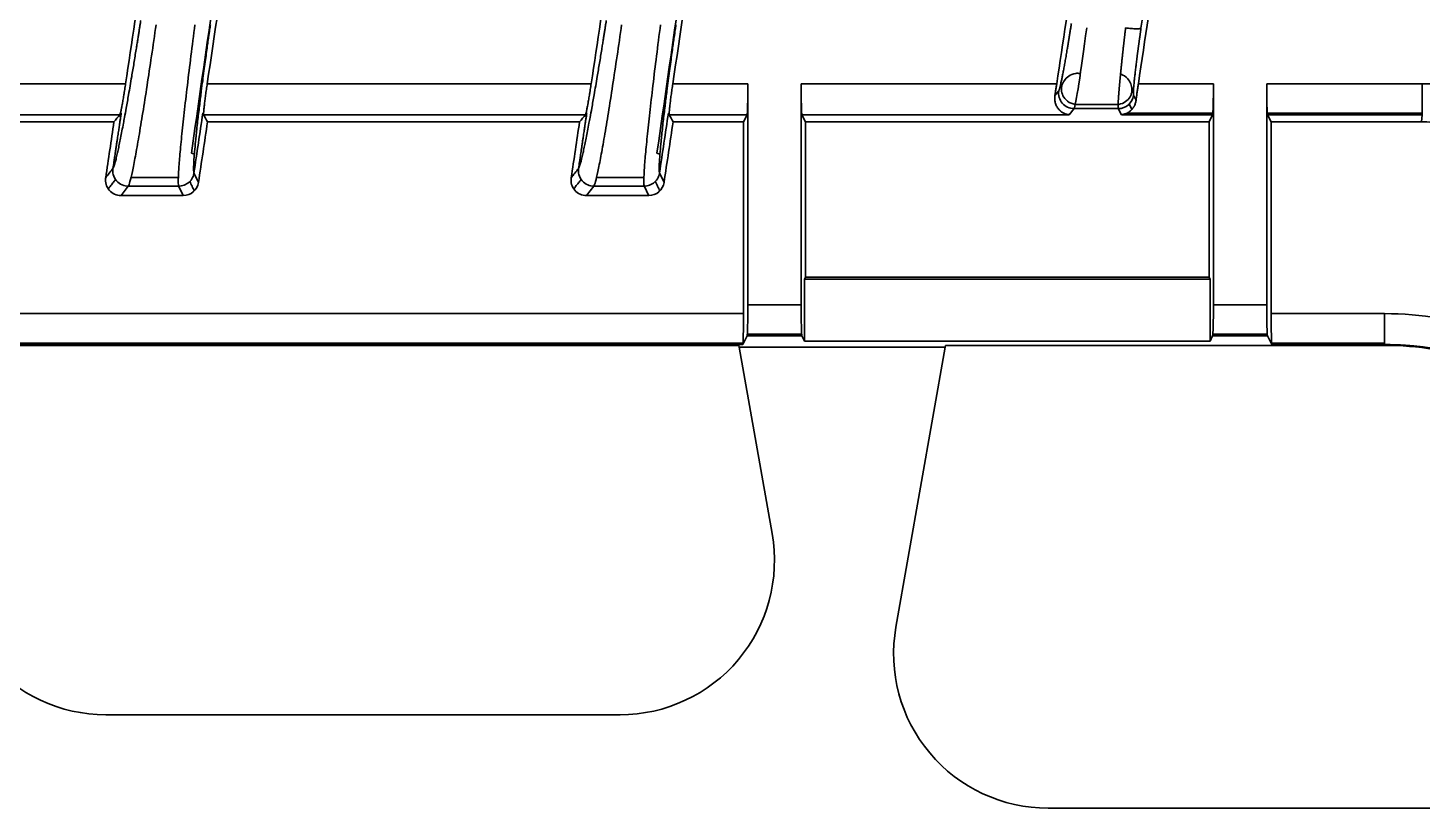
# Model space of a CAD drawing. Header units: millimetres. Extents: x 256 to 2096, y 1004 to 2403.
# Drawn here: x 795.82 to 840.97, y 1245.85 to 1271.13 of the extents above; entities that cross this region are included whole.
import ezdxf

# ---------------------------------------------------------------- set-up
doc = ezdxf.new("R2010")
doc.units = ezdxf.units.MM
doc.layers.add('1', color=7, linetype='Continuous', true_color=0xffffff)

msp = doc.modelspace()

# ---------------------------------------------------------------- linework, layer by layer
at = {"layer": '1', "color": 7, "linetype": 'Continuous', "lineweight": 35}
for p, q in [((786.556, 1269.319), (798.988, 1269.319)), ((801.631, 1269.319), (814.063, 1269.319)), ((816.706, 1269.319), (819.136, 1269.319)), ((819.136, 1262.155), (819.136, 1269.319)), ((820.862, 1269.319), (820.862, 1262.155)), ((820.862, 1269.319), (829.138, 1269.319)), ((829.202, 1269.088), (829.078, 1268.938)), ((831.781, 1269.319), (834.211, 1269.319)), ((834.211, 1262.155), (834.211, 1269.319)), ((835.937, 1269.319), (840.969, 1269.319)), ((835.937, 1269.319), (835.937, 1262.155)), ((840.969, 1268.316), (840.969, 1269.319)), ((829.736, 1268.643), (831.125, 1268.643)), ((831.485, 1268.66), (831.574, 1268.49)), ((798.804, 1268.316), (786.44, 1268.316)), ((813.879, 1268.316), (801.515, 1268.316)), ((819.111, 1268.316), (816.59, 1268.316)), ((819.111, 1268.316), (818.994, 1268.081)), ((821.004, 1268.081), (820.887, 1268.316)), ((829.537, 1268.316), (820.887, 1268.316)), ((829.537, 1268.316), (829.698, 1268.512)), ((831.129, 1268.512), (829.698, 1268.512)), ((831.232, 1268.316), (831.129, 1268.512)), ((834.186, 1268.316), (831.232, 1268.316)), ((831.412, 1268.366), (834.193, 1268.366)), ((834.186, 1268.316), (834.069, 1268.081)), ((835.955, 1268.366), (840.969, 1268.366)), ((836.079, 1268.081), (835.962, 1268.316)), ((840.969, 1268.316), (835.962, 1268.316)), ((840.946, 1268.081), (840.969, 1268.316)), ((798.611, 1268.081), (786.563, 1268.081)), ((813.686, 1268.081), (801.638, 1268.081)), ((818.994, 1268.081), (816.713, 1268.081)), ((818.994, 1268.081), (818.994, 1261.87)), ((821.004, 1268.081), (834.069, 1268.081)), ((821.004, 1263.053), (821.004, 1268.081)), ((834.069, 1268.081), (834.069, 1263.053)), ((840.946, 1268.081), (836.079, 1268.081)), ((836.079, 1268.081), (836.079, 1261.87)), ((801.117, 1267.073), (801.214, 1267.035)), ((816.192, 1267.073), (816.289, 1267.035)), ((801.348, 1266.123), (801.201, 1266.428)), ((816.423, 1266.123), (816.276, 1266.428)), ((798.838, 1265.695), (799.075, 1266)), ((799.161, 1266.279), (800.694, 1266.279)), ((813.913, 1265.695), (814.15, 1266)), ((814.236, 1266.279), (815.769, 1266.279)), ((800.851, 1265.695), (798.838, 1265.695)), ((815.926, 1265.695), (813.913, 1265.695)), ((820.973, 1262.99), (821.004, 1263.053)), ((834.101, 1262.99), (820.973, 1262.99)), ((820.973, 1262.99), (820.973, 1260.98)), ((821.004, 1263.053), (834.069, 1263.053)), ((834.069, 1263.053), (834.101, 1262.99)), ((834.101, 1262.99), (834.101, 1260.98)), ((642.114, 1261.87), (818.994, 1261.87)), ((819.136, 1262.155), (820.862, 1262.155)), ((834.211, 1262.155), (835.937, 1262.155)), ((836.079, 1261.87), (839.754, 1261.87)), ((839.754, 1260.866), (839.754, 1261.87)), ((819.111, 1261.151), (818.969, 1260.866)), ((820.887, 1261.151), (819.111, 1261.151)), ((819.118, 1261.201), (820.88, 1261.201)), ((820.973, 1260.98), (820.887, 1261.151)), ((834.101, 1260.98), (820.973, 1260.98)), ((834.186, 1261.151), (834.101, 1260.98)), ((835.962, 1261.151), (834.186, 1261.151)), ((834.193, 1261.201), (835.955, 1261.201)), ((836.104, 1260.866), (835.962, 1261.151)), ((818.976, 1260.916), (642.132, 1260.916)), ((818.969, 1260.866), (642.139, 1260.866)), ((818.846, 1260.842), (794.497, 1260.842)), ((818.857, 1260.779), (818.846, 1260.842)), ((825.529, 1260.779), (818.857, 1260.779)), ((818.857, 1260.779), (819.922, 1254.742)), ((825.529, 1260.779), (823.932, 1251.717)), ((825.529, 1260.779), (825.541, 1260.842)), ((839.751, 1260.842), (825.541, 1260.842)), ((839.754, 1260.916), (836.097, 1260.916)), ((839.754, 1260.866), (836.104, 1260.866)), ((839.751, 1260.842), (839.754, 1260.866)), ((798.345, 1248.874), (814.998, 1248.874)), ((828.856, 1245.849), (869.484, 1245.849))]:
    msp.add_line(p, q, dxfattribs=at)
for centre, start, end in [((798.345, 1253.874), 170, 270), ((814.998, 1253.874), 270, 10), ((828.856, 1250.849), 170, 270)]:
    msp.add_arc(centre, 5, start, end, dxfattribs=at)
for centre, major_axis, ratio, start_param, end_param in [((819.11, 1269.319), (0, 1.005), 0.026186, 3.193953, 4.712389), ((820.888, 1269.319), (0, 1.005), 0.026186, 1.570796, 3.089233), ((829.698, 1269.014), (-0.388, 0.319), 0.997704, 0.542506, 2.2585), ((834.185, 1269.319), (0, 1.005), 0.026186, 3.193953, 4.712389), ((835.963, 1269.319), (0, 1.005), 0.026186, 1.570796, 3.089233), ((831.129, 1269.014), (-0.445, -0.234), 0.998252, 1.087832, 2.509832), ((798.839, 1266.198), (0.309, 0.398), 0.997479, 2.084929, 3.800852), ((800.851, 1266.198), (0.218, -0.454), 0.998064, 5.836601, 7.258433), ((813.914, 1266.198), (0.309, 0.398), 0.997479, 2.085018, 3.800887), ((815.926, 1266.198), (0.218, -0.454), 0.998064, 5.836599, 7.258427), ((818.968, 1261.87), (0, 1.005), 0.026186, 3.193953, 4.712389), ((819.11, 1262.155), (0, 1.005), 0.026186, 3.193953, 4.712389), ((820.888, 1262.155), (0, 1.005), 0.026186, 1.570796, 3.089233), ((834.185, 1262.155), (0, 1.005), 0.026186, 3.193953, 4.712389), ((835.963, 1262.155), (0, 1.005), 0.026186, 1.570796, 3.089233), ((836.106, 1261.87), (0, 1.005), 0.026186, 1.570796, 3.089233), ((839.746, 1250.779), (1.612, 9.934), 0.998594, 6.122532, 6.443838)]:
    msp.add_ellipse(centre, major_axis=major_axis, ratio=ratio, start_param=start_param, end_param=end_param, dxfattribs=at)
for points, knots in [([(819.795, 1361.376), (819.795, 1358.184), (819.601, 1352.105), (818.803, 1343.445), (817.642, 1335.646), (816.267, 1328.624), (814.637, 1322.313), (813.162, 1316.366), (810.022, 1310.846), (806.174, 1304.627), (803.274, 1296.568), (801.576, 1287.277), (800.301, 1278.067), (799.39, 1272.007), (798.988, 1269.319)], [0, 0, 0, 0, 0.10069, 0.191705, 0.274223, 0.349217, 0.417563, 0.479284, 0.542698, 0.618977, 0.707452, 0.807129, 0.914514, 1, 1, 1, 1]), ([(834.87, 1361.376), (834.87, 1358.184), (834.676, 1352.105), (833.878, 1343.445), (832.717, 1335.646), (831.342, 1328.624), (829.712, 1322.313), (828.237, 1316.366), (825.097, 1310.846), (821.249, 1304.627), (818.349, 1296.568), (816.651, 1287.277), (815.376, 1278.067), (814.465, 1272.007), (814.063, 1269.319)], [0, 0, 0, 0, 0.10069, 0.191705, 0.274223, 0.349217, 0.417563, 0.479284, 0.542698, 0.618977, 0.707452, 0.807129, 0.914514, 1, 1, 1, 1]), ([(849.945, 1361.376), (849.945, 1358.184), (849.751, 1352.105), (848.953, 1343.445), (847.792, 1335.646), (846.417, 1328.624), (844.787, 1322.313), (843.312, 1316.366), (840.172, 1310.846), (836.324, 1304.627), (833.424, 1296.568), (831.726, 1287.277), (830.451, 1278.067), (829.54, 1272.007), (829.138, 1269.319)], [0, 0, 0, 0, 0.10069, 0.191705, 0.274223, 0.349217, 0.417563, 0.479284, 0.542698, 0.618977, 0.707452, 0.807129, 0.914514, 1, 1, 1, 1]), ([(800.999, 1328.084), (800.537, 1326.086), (799.534, 1322.198), (798.087, 1316.366), (794.947, 1310.846), (791.099, 1304.627), (788.199, 1296.568), (786.501, 1287.277), (785.225, 1278.064), (784.314, 1272), (783.912, 1269.31)], [0, 0, 0, 0, 0.09985, 0.195223, 0.293212, 0.41108, 0.547793, 0.701815, 0.867749, 1, 1, 1, 1]), ([(801.631, 1269.319), (801.872, 1270.947), (802.235, 1273.389), (802.66, 1276.238), (802.842, 1277.459), (802.964, 1278.273), (803.025, 1278.68), (803.33, 1280.714), (803.573, 1282.342), (803.928, 1284.786), (804.044, 1285.6), (804.284, 1287.229), (804.407, 1288.042), (804.608, 1289.26), (804.677, 1289.666), (804.821, 1290.476), (804.897, 1290.881), (805.055, 1291.688), (805.138, 1292.092), (805.268, 1292.696), (805.312, 1292.897), (805.402, 1293.299), (805.633, 1294.301), (805.887, 1295.294), (806.328, 1296.87), (806.566, 1297.651), (807.079, 1299.199), (807.355, 1299.966), (807.8, 1301.104), (807.954, 1301.481), (808.272, 1302.231), (808.766, 1303.35), (809.67, 1305.184), (810.476, 1306.619), (810.898, 1307.33)], [0, 0, 0, 0, 0.125, 0.1875, 0.21875, 0.21875, 0.25, 0.25, 0.375, 0.375, 0.4375, 0.4375, 0.5, 0.5, 0.53125, 0.53125, 0.5625, 0.5625, 0.59375, 0.59375, 0.609375, 0.609375, 0.625, 0.6875, 0.6875, 0.75, 0.75, 0.8125, 0.8125, 0.84375, 0.84375, 0.875, 0.9375, 1, 1, 1, 1]), ([(816.706, 1269.319), (816.947, 1270.947), (817.31, 1273.389), (817.735, 1276.238), (817.917, 1277.459), (818.039, 1278.273), (818.1, 1278.68), (818.405, 1280.714), (818.648, 1282.342), (819.003, 1284.786), (819.119, 1285.6), (819.359, 1287.229), (819.482, 1288.042), (819.683, 1289.26), (819.752, 1289.666), (819.896, 1290.476), (819.972, 1290.881), (820.13, 1291.688), (820.213, 1292.092), (820.343, 1292.696), (820.387, 1292.897), (820.477, 1293.299), (820.708, 1294.301), (820.962, 1295.294), (821.403, 1296.87), (821.641, 1297.651), (822.154, 1299.199), (822.43, 1299.966), (822.875, 1301.104), (823.029, 1301.481), (823.347, 1302.231), (823.841, 1303.35), (824.745, 1305.184), (825.551, 1306.619), (825.973, 1307.33)], [0, 0, 0, 0, 0.125, 0.1875, 0.21875, 0.21875, 0.25, 0.25, 0.375, 0.375, 0.4375, 0.4375, 0.5, 0.5, 0.53125, 0.53125, 0.5625, 0.5625, 0.59375, 0.59375, 0.609375, 0.609375, 0.625, 0.6875, 0.6875, 0.75, 0.75, 0.8125, 0.8125, 0.84375, 0.84375, 0.875, 0.9375, 1, 1, 1, 1]), ([(831.781, 1269.319), (832.211, 1272.211), (832.647, 1275.102), (833.183, 1278.717), (833.29, 1279.44), (833.503, 1280.886), (833.714, 1282.333), (833.979, 1284.141), (834.14, 1285.225), (834.247, 1285.948), (834.301, 1286.309), (834.464, 1287.394), (834.576, 1288.116), (834.752, 1289.198), (834.812, 1289.559), (834.937, 1290.279), (835.002, 1290.639), (835.137, 1291.357), (835.207, 1291.715), (835.353, 1292.429), (835.43, 1292.786), (835.669, 1293.851), (835.841, 1294.558), (836.213, 1295.962), (836.413, 1296.66), (836.841, 1298.047), (837.07, 1298.736), (837.559, 1300.105), (837.819, 1300.784), (838.372, 1302.133), (838.665, 1302.802), (838.976, 1303.466)], [0, 0, 0, 0, 0.25, 0.25, 0.3125, 0.3125, 0.375, 0.4375, 0.46875, 0.46875, 0.5, 0.5, 0.5625, 0.5625, 0.59375, 0.59375, 0.625, 0.625, 0.65625, 0.65625, 0.6875, 0.6875, 0.75, 0.75, 0.8125, 0.8125, 0.875, 0.875, 0.9375, 0.9375, 1, 1, 1, 1]), ([(831.866, 1271.12), (832.065, 1272.502), (832.264, 1273.883), (832.565, 1275.956), (832.665, 1276.647), (832.867, 1278.03), (833.069, 1279.413), (833.32, 1281.142), (833.467, 1282.181), (833.565, 1282.873), (833.613, 1283.22), (833.855, 1284.951), (834.047, 1286.336), (834.468, 1289.091), (834.696, 1290.46), (835.096, 1292.494), (835.239, 1293.168), (835.549, 1294.51), (835.716, 1295.177), (836.255, 1297.167), (836.665, 1298.477), (837.596, 1301.064), (838.116, 1302.341), (838.702, 1303.596)], [0, 0, 0, 0, 0.125, 0.125, 0.1875, 0.1875, 0.25, 0.3125, 0.34375, 0.34375, 0.375, 0.375, 0.5, 0.5, 0.625, 0.625, 0.6875, 0.6875, 0.75, 0.75, 0.875, 0.875, 1, 1, 1, 1]), ([(801.117, 1267.073), (801.422, 1269.196), (801.728, 1271.32), (802.37, 1275.77), (802.708, 1278.096), (803.215, 1281.586), (803.383, 1282.75), (803.712, 1285.079), (803.872, 1286.245), (804.218, 1288.573), (804.403, 1289.738), (804.816, 1291.955), (805.036, 1293.01), (805.284, 1294.057)], [0, 0, 0, 0, 0.236073, 0.236073, 0.49422, 0.49422, 0.623294, 0.623294, 0.752367, 0.752367, 0.881441, 0.881441, 1, 1, 1, 1]), ([(816.192, 1267.073), (816.497, 1269.196), (816.803, 1271.32), (817.445, 1275.77), (817.783, 1278.096), (818.29, 1281.586), (818.458, 1282.75), (818.787, 1285.079), (818.947, 1286.245), (819.293, 1288.573), (819.478, 1289.738), (819.891, 1291.955), (820.111, 1293.01), (820.359, 1294.057)], [0, 0, 0, 0, 0.236073, 0.236073, 0.49422, 0.49422, 0.623294, 0.623294, 0.752367, 0.752367, 0.881441, 0.881441, 1, 1, 1, 1]), ([(799.477, 1271.372), (799.475, 1271.358), (799.471, 1271.328), (799.464, 1271.283), (799.456, 1271.234), (799.448, 1271.183), (799.44, 1271.129), (799.431, 1271.071), (799.421, 1271.011), (799.411, 1270.948), (799.401, 1270.882), (799.39, 1270.813), (799.379, 1270.741), (799.367, 1270.667), (799.355, 1270.59), (799.342, 1270.51), (799.321, 1270.382), (799.293, 1270.206), (799.257, 1269.986), (799.221, 1269.766), (799.162, 1269.417), (799.09, 1268.995), (799.013, 1268.56), (798.958, 1268.257), (798.912, 1268.009), (798.869, 1267.784), (798.825, 1267.556), (798.782, 1267.349), (798.743, 1267.165), (798.711, 1267.023), (798.686, 1266.917), (798.667, 1266.841), (798.65, 1266.778), (798.636, 1266.727), (798.624, 1266.686), (798.613, 1266.654), (798.604, 1266.629), (798.597, 1266.611), (798.591, 1266.597), (798.586, 1266.587), (798.582, 1266.58), (798.579, 1266.577), (798.578, 1266.575)], [0, 0, 0, 0, 0.005631, 0.011672, 0.018122, 0.024981, 0.032247, 0.039921, 0.048003, 0.056491, 0.065386, 0.074687, 0.084394, 0.094506, 0.105025, 0.115948, 0.127278, 0.15795, 0.189027, 0.220517, 0.252428, 0.342156, 0.413891, 0.467636, 0.503191, 0.553269, 0.603175, 0.65292, 0.702579, 0.752191, 0.784615, 0.814893, 0.843033, 0.869039, 0.892912, 0.914652, 0.934254, 0.951714, 0.967026, 0.980182, 0.991176, 1, 1, 1, 1]), ([(814.552, 1271.372), (814.55, 1271.358), (814.546, 1271.328), (814.539, 1271.283), (814.531, 1271.234), (814.523, 1271.183), (814.515, 1271.129), (814.506, 1271.071), (814.496, 1271.011), (814.486, 1270.948), (814.476, 1270.882), (814.465, 1270.813), (814.454, 1270.741), (814.442, 1270.667), (814.43, 1270.59), (814.417, 1270.51), (814.396, 1270.382), (814.368, 1270.206), (814.332, 1269.986), (814.296, 1269.766), (814.237, 1269.417), (814.165, 1268.995), (814.088, 1268.559), (814.033, 1268.256), (813.987, 1268.009), (813.944, 1267.784), (813.9, 1267.556), (813.857, 1267.349), (813.818, 1267.165), (813.786, 1267.023), (813.761, 1266.917), (813.742, 1266.841), (813.725, 1266.778), (813.711, 1266.727), (813.699, 1266.686), (813.688, 1266.654), (813.679, 1266.629), (813.672, 1266.611), (813.666, 1266.597), (813.661, 1266.587), (813.657, 1266.58), (813.654, 1266.577), (813.653, 1266.575)], [0, 0, 0, 0, 0.005631, 0.011672, 0.018122, 0.024981, 0.032247, 0.039921, 0.048003, 0.056491, 0.065386, 0.074687, 0.084394, 0.094506, 0.105025, 0.115948, 0.127278, 0.157934, 0.189005, 0.2205, 0.252428, 0.342291, 0.414072, 0.467772, 0.503191, 0.553269, 0.603175, 0.65292, 0.702579, 0.752191, 0.784615, 0.814893, 0.843033, 0.869038, 0.892912, 0.914651, 0.934254, 0.951714, 0.967025, 0.980182, 0.991175, 1, 1, 1, 1]), ([(799.075, 1266), (799.103, 1266.04), (799.147, 1266.203), (799.234, 1266.613), (799.267, 1266.777), (799.32, 1267.061), (799.338, 1267.162), (799.376, 1267.377), (799.396, 1267.49), (799.437, 1267.729), (799.458, 1267.853), (799.501, 1268.112), (799.523, 1268.246), (799.59, 1268.66), (799.636, 1268.954), (799.778, 1269.875), (799.876, 1270.542), (799.974, 1271.232)], [0, 0, 0, 0, 0.25, 0.25, 0.375, 0.375, 0.4375, 0.4375, 0.5, 0.5, 0.5625, 0.5625, 0.625, 0.625, 0.75, 0.75, 1, 1, 1, 1]), ([(801.234, 1271.232), (801.143, 1270.543), (801.06, 1269.876), (800.95, 1268.955), (800.916, 1268.661), (800.869, 1268.245), (800.855, 1268.111), (800.827, 1267.852), (800.814, 1267.727), (800.79, 1267.489), (800.779, 1267.375), (800.758, 1267.16), (800.749, 1267.059), (800.725, 1266.775), (800.712, 1266.612), (800.688, 1266.203), (800.688, 1266.04), (800.705, 1266)], [0, 0, 0, 0, 0.25, 0.25, 0.375, 0.375, 0.4375, 0.4375, 0.5, 0.5, 0.5625, 0.5625, 0.625, 0.625, 0.75, 0.75, 1, 1, 1, 1]), ([(801.201, 1266.428), (801.201, 1266.43), (801.199, 1266.434), (801.196, 1266.445), (801.193, 1266.468), (801.189, 1266.51), (801.188, 1266.583), (801.191, 1266.699), (801.201, 1266.872), (801.22, 1267.119), (801.251, 1267.457), (801.289, 1267.817), (801.326, 1268.149), (801.356, 1268.4), (801.385, 1268.64), (801.412, 1268.864), (801.444, 1269.119), (801.481, 1269.405), (801.523, 1269.723), (801.563, 1270.017), (801.599, 1270.284), (801.632, 1270.521), (801.66, 1270.726), (801.685, 1270.899), (801.704, 1271.038), (801.719, 1271.142), (801.728, 1271.2), (801.731, 1271.224)], [0, 0, 0, 0, 0.007721, 0.024849, 0.051349, 0.087176, 0.132293, 0.186684, 0.250372, 0.323434, 0.406019, 0.498471, 0.546575, 0.590586, 0.630526, 0.666467, 0.698442, 0.749403, 0.79572, 0.837419, 0.874512, 0.906999, 0.934874, 0.958126, 0.97674, 0.990703, 1, 1, 1, 1]), ([(814.15, 1266), (814.178, 1266.04), (814.222, 1266.203), (814.309, 1266.613), (814.342, 1266.777), (814.395, 1267.061), (814.413, 1267.162), (814.451, 1267.377), (814.471, 1267.49), (814.512, 1267.729), (814.533, 1267.853), (814.576, 1268.112), (814.598, 1268.246), (814.665, 1268.66), (814.711, 1268.954), (814.853, 1269.875), (814.951, 1270.542), (815.049, 1271.232)], [0, 0, 0, 0, 0.25, 0.25, 0.375, 0.375, 0.4375, 0.4375, 0.5, 0.5, 0.5625, 0.5625, 0.625, 0.625, 0.75, 0.75, 1, 1, 1, 1]), ([(816.309, 1271.232), (816.218, 1270.543), (816.135, 1269.876), (816.025, 1268.955), (815.991, 1268.661), (815.944, 1268.245), (815.93, 1268.111), (815.902, 1267.852), (815.889, 1267.727), (815.865, 1267.489), (815.854, 1267.375), (815.833, 1267.16), (815.824, 1267.059), (815.8, 1266.775), (815.787, 1266.612), (815.763, 1266.203), (815.763, 1266.04), (815.78, 1266)], [0, 0, 0, 0, 0.25, 0.25, 0.375, 0.375, 0.4375, 0.4375, 0.5, 0.5, 0.5625, 0.5625, 0.625, 0.625, 0.75, 0.75, 1, 1, 1, 1]), ([(816.276, 1266.428), (816.276, 1266.43), (816.274, 1266.434), (816.271, 1266.445), (816.268, 1266.468), (816.264, 1266.51), (816.263, 1266.583), (816.266, 1266.699), (816.276, 1266.872), (816.295, 1267.119), (816.326, 1267.457), (816.364, 1267.817), (816.401, 1268.149), (816.431, 1268.4), (816.46, 1268.64), (816.487, 1268.864), (816.519, 1269.119), (816.556, 1269.405), (816.598, 1269.723), (816.638, 1270.017), (816.674, 1270.284), (816.707, 1270.521), (816.735, 1270.726), (816.76, 1270.899), (816.779, 1271.038), (816.794, 1271.142), (816.803, 1271.2), (816.806, 1271.224)], [0, 0, 0, 0, 0.007721, 0.024849, 0.051349, 0.087176, 0.132293, 0.186684, 0.250372, 0.323434, 0.406019, 0.498471, 0.546575, 0.590586, 0.630526, 0.666467, 0.698442, 0.749403, 0.79572, 0.837419, 0.874512, 0.906999, 0.934874, 0.958126, 0.97674, 0.990703, 1, 1, 1, 1]), ([(829.202, 1269.088), (829.202, 1269.088), (829.203, 1269.089), (829.204, 1269.09), (829.205, 1269.092), (829.206, 1269.094), (829.207, 1269.097), (829.209, 1269.099), (829.21, 1269.102), (829.211, 1269.105), (829.213, 1269.109), (829.214, 1269.112), (829.215, 1269.116), (829.217, 1269.12), (829.218, 1269.124), (829.22, 1269.129), (829.222, 1269.134), (829.223, 1269.139), (829.225, 1269.144), (829.226, 1269.149), (829.228, 1269.155), (829.23, 1269.161), (829.232, 1269.168), (829.234, 1269.174), (829.235, 1269.181), (829.237, 1269.188), (829.239, 1269.195), (829.241, 1269.203), (829.243, 1269.21), (829.245, 1269.219), (829.247, 1269.227), (829.249, 1269.235), (829.251, 1269.244), (829.254, 1269.253), (829.256, 1269.262), (829.258, 1269.272), (829.263, 1269.292), (829.27, 1269.325), (829.281, 1269.374), (829.292, 1269.427), (829.308, 1269.503), (829.329, 1269.607), (829.356, 1269.748), (829.385, 1269.902), (829.41, 1270.042), (829.43, 1270.16), (829.446, 1270.25), (829.462, 1270.343), (829.475, 1270.421), (829.485, 1270.483), (829.493, 1270.527), (829.5, 1270.572), (829.508, 1270.616), (829.515, 1270.661), (829.522, 1270.706), (829.53, 1270.752), (829.537, 1270.798), (829.545, 1270.843), (829.552, 1270.89), (829.559, 1270.936), (829.567, 1270.983), (829.574, 1271.03), (829.582, 1271.077), (829.589, 1271.124), (829.596, 1271.172), (829.604, 1271.22), (829.609, 1271.252), (829.611, 1271.268)], [0, 0, 0, 0, 0.007104, 0.014198, 0.021286, 0.028365, 0.035439, 0.042507, 0.049569, 0.056628, 0.063683, 0.070736, 0.077786, 0.084835, 0.091884, 0.098933, 0.105982, 0.113034, 0.120088, 0.127145, 0.134206, 0.141272, 0.148343, 0.15542, 0.162504, 0.169595, 0.176695, 0.183804, 0.190923, 0.198052, 0.205193, 0.212345, 0.21951, 0.226688, 0.23388, 0.241087, 0.248309, 0.279407, 0.31047, 0.341555, 0.37272, 0.435323, 0.49761, 0.559999, 0.622825, 0.654185, 0.685497, 0.716816, 0.748198, 0.762396, 0.776541, 0.790639, 0.804695, 0.818713, 0.8327, 0.84666, 0.860599, 0.874522, 0.888434, 0.902342, 0.916249, 0.930163, 0.944087, 0.958027, 0.971989, 0.985979, 1, 1, 1, 1]), ([(831.129, 1268.512), (831.129, 1268.513), (831.129, 1268.514), (831.128, 1268.516), (831.127, 1268.518), (831.127, 1268.52), (831.126, 1268.523), (831.126, 1268.526), (831.125, 1268.529), (831.125, 1268.533), (831.125, 1268.537), (831.124, 1268.541), (831.124, 1268.545), (831.124, 1268.55), (831.124, 1268.555), (831.124, 1268.56), (831.123, 1268.565), (831.123, 1268.571), (831.123, 1268.577), (831.123, 1268.584), (831.123, 1268.591), (831.123, 1268.597), (831.124, 1268.605), (831.124, 1268.612), (831.124, 1268.62), (831.124, 1268.628), (831.124, 1268.637), (831.125, 1268.646), (831.125, 1268.655), (831.125, 1268.664), (831.126, 1268.673), (831.126, 1268.683), (831.127, 1268.694), (831.127, 1268.704), (831.128, 1268.715), (831.128, 1268.726), (831.129, 1268.737), (831.13, 1268.749), (831.13, 1268.761), (831.131, 1268.773), (831.132, 1268.786), (831.133, 1268.799), (831.134, 1268.812), (831.134, 1268.826), (831.135, 1268.839), (831.136, 1268.853), (831.137, 1268.868), (831.138, 1268.883), (831.139, 1268.898), (831.141, 1268.913), (831.142, 1268.928), (831.143, 1268.944), (831.144, 1268.96), (831.145, 1268.977), (831.147, 1268.994), (831.148, 1269.011), (831.149, 1269.028), (831.151, 1269.046), (831.152, 1269.064), (831.154, 1269.082), (831.155, 1269.1), (831.157, 1269.119), (831.159, 1269.138), (831.16, 1269.158), (831.162, 1269.177), (831.164, 1269.197), (831.165, 1269.217), (831.167, 1269.238), (831.169, 1269.259), (831.171, 1269.28), (831.173, 1269.301), (831.175, 1269.323), (831.177, 1269.345), (831.179, 1269.367), (831.181, 1269.39), (831.183, 1269.412), (831.185, 1269.435), (831.187, 1269.459), (831.19, 1269.482), (831.192, 1269.506), (831.194, 1269.53), (831.196, 1269.555), (831.199, 1269.579), (831.201, 1269.604), (831.204, 1269.629), (831.206, 1269.655), (831.209, 1269.68), (831.211, 1269.706), (831.214, 1269.733), (831.216, 1269.759), (831.219, 1269.786), (831.222, 1269.813), (831.224, 1269.84), (831.227, 1269.867), (831.23, 1269.895), (831.233, 1269.923), (831.236, 1269.951), (831.239, 1269.979), (831.242, 1270.008), (831.245, 1270.037), (831.248, 1270.066), (831.251, 1270.095), (831.254, 1270.124), (831.257, 1270.154), (831.26, 1270.184), (831.264, 1270.214), (831.267, 1270.244), (831.27, 1270.275), (831.273, 1270.306), (831.277, 1270.337), (831.28, 1270.368), (831.284, 1270.399), (831.287, 1270.431), (831.291, 1270.462), (831.294, 1270.494), (831.298, 1270.526), (831.302, 1270.558), (831.305, 1270.591), (831.309, 1270.623), (831.313, 1270.656), (831.317, 1270.689), (831.32, 1270.722), (831.324, 1270.755), (831.328, 1270.788), (831.332, 1270.822), (831.336, 1270.855), (831.34, 1270.889), (831.344, 1270.923), (831.348, 1270.957), (831.352, 1270.991), (831.357, 1271.025), (831.361, 1271.059), (831.365, 1271.094), (831.368, 1271.117), (831.369, 1271.128)], [0, 0, 0, 0, 0.006798, 0.013608, 0.020429, 0.027262, 0.034106, 0.040962, 0.047829, 0.054707, 0.061597, 0.068499, 0.075412, 0.082336, 0.089272, 0.09622, 0.103179, 0.11015, 0.117132, 0.124126, 0.131131, 0.138148, 0.145177, 0.152218, 0.15927, 0.166333, 0.173409, 0.180496, 0.187595, 0.194705, 0.201827, 0.208961, 0.216107, 0.223264, 0.230434, 0.237615, 0.244807, 0.252012, 0.259228, 0.266456, 0.273696, 0.280948, 0.288212, 0.295487, 0.302775, 0.310074, 0.317385, 0.324708, 0.332043, 0.33939, 0.346749, 0.35412, 0.361502, 0.368897, 0.376304, 0.383722, 0.391153, 0.398595, 0.40605, 0.413517, 0.420995, 0.428486, 0.435988, 0.443503, 0.45103, 0.458569, 0.46612, 0.473683, 0.481258, 0.488845, 0.496445, 0.504056, 0.51168, 0.519316, 0.526964, 0.534624, 0.542296, 0.549981, 0.557677, 0.565386, 0.573107, 0.58084, 0.588586, 0.596344, 0.604113, 0.611896, 0.61969, 0.627497, 0.635316, 0.643147, 0.650991, 0.658847, 0.666715, 0.674595, 0.682488, 0.690393, 0.698311, 0.70624, 0.714183, 0.722137, 0.730104, 0.738083, 0.746075, 0.754079, 0.762095, 0.770124, 0.778166, 0.786219, 0.794285, 0.802364, 0.810455, 0.818558, 0.826674, 0.834803, 0.842944, 0.851097, 0.859263, 0.867441, 0.875632, 0.883835, 0.892051, 0.90028, 0.908521, 0.916774, 0.92504, 0.933319, 0.94161, 0.949913, 0.95823, 0.966559, 0.9749, 0.983254, 0.991621, 1, 1, 1, 1]), ([(831.866, 1271.12), (831.865, 1271.117), (831.86, 1271.113), (831.847, 1271.108), (831.837, 1271.105), (831.811, 1271.101), (831.795, 1271.1), (831.757, 1271.098), (831.735, 1271.098), (831.687, 1271.098), (831.661, 1271.099), (831.606, 1271.103), (831.577, 1271.105), (831.517, 1271.11), (831.487, 1271.113), (831.427, 1271.12), (831.398, 1271.124), (831.369, 1271.128)], [0, 0, 0, 0, 0.125, 0.125, 0.25, 0.25, 0.375, 0.375, 0.5, 0.5, 0.625, 0.625, 0.75, 0.75, 0.875, 0.875, 1, 1, 1, 1]), ([(831.868, 1271.12), (831.866, 1271.112), (831.864, 1271.095), (831.86, 1271.07), (831.857, 1271.045), (831.853, 1271.02), (831.85, 1270.995), (831.846, 1270.971), (831.843, 1270.946), (831.839, 1270.921), (831.836, 1270.897), (831.832, 1270.872), (831.829, 1270.848), (831.825, 1270.824), (831.822, 1270.799), (831.819, 1270.775), (831.815, 1270.751), (831.812, 1270.727), (831.809, 1270.703), (831.805, 1270.679), (831.802, 1270.655), (831.799, 1270.631), (831.796, 1270.608), (831.792, 1270.584), (831.789, 1270.56), (831.786, 1270.537), (831.783, 1270.513), (831.78, 1270.49), (831.776, 1270.467), (831.773, 1270.443), (831.77, 1270.42), (831.767, 1270.397), (831.764, 1270.374), (831.761, 1270.351), (831.758, 1270.328), (831.755, 1270.305), (831.745, 1270.225), (831.727, 1270.091), (831.705, 1269.913), (831.685, 1269.746), (831.668, 1269.593), (831.653, 1269.453), (831.641, 1269.329), (831.631, 1269.221), (831.626, 1269.152), (831.624, 1269.112), (831.623, 1269.095), (831.622, 1269.078), (831.621, 1269.063), (831.621, 1269.048), (831.62, 1269.034), (831.62, 1269.021), (831.62, 1269.009), (831.62, 1268.998), (831.62, 1268.988), (831.62, 1268.979), (831.621, 1268.971), (831.621, 1268.963), (831.622, 1268.957), (831.623, 1268.951), (831.624, 1268.947), (831.625, 1268.943), (831.626, 1268.941), (831.626, 1268.94)], [0, 0, 0, 0, 0.007302, 0.014594, 0.021877, 0.029152, 0.036419, 0.04368, 0.050935, 0.058185, 0.06543, 0.072672, 0.079911, 0.087148, 0.094384, 0.101619, 0.108855, 0.116092, 0.12333, 0.130571, 0.137815, 0.145063, 0.152317, 0.159575, 0.166841, 0.174113, 0.181393, 0.188682, 0.19598, 0.203289, 0.210608, 0.217939, 0.225283, 0.232639, 0.24001, 0.247395, 0.254795, 0.318029, 0.380557, 0.44285, 0.505385, 0.567363, 0.629025, 0.69084, 0.753276, 0.767184, 0.78104, 0.79485, 0.808619, 0.822351, 0.836053, 0.849729, 0.863384, 0.877025, 0.890656, 0.904283, 0.917911, 0.931545, 0.945191, 0.958854, 0.97254, 0.986254, 1, 1, 1, 1]), ([(829.737, 1268.648), (829.735, 1268.648), (829.734, 1268.648), (829.687, 1268.656), (829.643, 1268.668), (829.521, 1268.72), (829.451, 1268.775), (829.352, 1268.896), (829.321, 1268.96), (829.295, 1269.061), (829.29, 1269.095), (829.288, 1269.149), (829.289, 1269.167), (829.293, 1269.201), (829.295, 1269.212), (829.299, 1269.23), (829.301, 1269.239), (829.321, 1269.312), (829.348, 1269.368), (829.422, 1269.474), (829.467, 1269.522), (829.59, 1269.607), (829.666, 1269.64), (829.796, 1269.658), (829.842, 1269.658), (829.893, 1269.65), (829.899, 1269.649), (829.905, 1269.648)], [0, 0, 0, 0, 0.002684, 0.002684, 0.073271, 0.073271, 0.214445, 0.214445, 0.355618, 0.355618, 0.426205, 0.426205, 0.461498, 0.461498, 0.479145, 0.479145, 0.496792, 0.496792, 0.637965, 0.637965, 0.779139, 0.779139, 0.920312, 0.920312, 0.990899, 0.990899, 1, 1, 1, 1]), ([(831.204, 1269.634), (831.231, 1269.625), (831.257, 1269.614), (831.358, 1269.562), (831.417, 1269.507), (831.503, 1269.392), (831.532, 1269.331), (831.567, 1269.209), (831.574, 1269.147), (831.571, 1269.078), (831.571, 1269.07), (831.569, 1269.058), (831.569, 1269.054), (831.567, 1269.043), (831.566, 1269.038), (831.562, 1269.017), (831.558, 1269.002), (831.542, 1268.955), (831.528, 1268.924), (831.477, 1268.836), (831.43, 1268.783), (831.306, 1268.696), (831.229, 1268.662), (831.138, 1268.648), (831.131, 1268.647), (831.125, 1268.647)], [0, 0, 0, 0, 0.050713, 0.050713, 0.206962, 0.206962, 0.363211, 0.363211, 0.519459, 0.519459, 0.53899, 0.53899, 0.548756, 0.548756, 0.558522, 0.558522, 0.597584, 0.597584, 0.675708, 0.675708, 0.831957, 0.831957, 0.988206, 0.988206, 1, 1, 1, 1]), ([(798.988, 1269.319), (798.978, 1269.255), (798.969, 1269.192), (798.954, 1269.1), (798.949, 1269.069), (798.942, 1269.023), (798.94, 1269.008), (798.935, 1268.978), (798.932, 1268.963), (798.92, 1268.889), (798.911, 1268.833), (798.897, 1268.753), (798.893, 1268.727), (798.886, 1268.689), (798.884, 1268.677), (798.879, 1268.653), (798.877, 1268.641), (798.867, 1268.583), (798.859, 1268.542), (798.849, 1268.495), (798.848, 1268.486), (798.844, 1268.469), (798.842, 1268.46), (798.837, 1268.436), (798.834, 1268.421), (798.825, 1268.381), (798.82, 1268.36), (798.813, 1268.336), (798.811, 1268.33), (798.807, 1268.321), (798.806, 1268.317), (798.804, 1268.316)], [0, 0, 0, 0, 0.125, 0.125, 0.1875, 0.1875, 0.21875, 0.21875, 0.25, 0.25, 0.375, 0.375, 0.4375, 0.4375, 0.46875, 0.46875, 0.5, 0.5, 0.625, 0.625, 0.65625, 0.65625, 0.6875, 0.6875, 0.75, 0.75, 0.875, 0.875, 0.9375, 0.9375, 1, 1, 1, 1]), ([(801.515, 1268.316), (801.514, 1268.319), (801.513, 1268.328), (801.513, 1268.351), (801.513, 1268.36), (801.514, 1268.382), (801.515, 1268.394), (801.518, 1268.434), (801.521, 1268.466), (801.526, 1268.522), (801.528, 1268.542), (801.533, 1268.584), (801.535, 1268.606), (801.543, 1268.675), (801.549, 1268.725), (801.56, 1268.805), (801.563, 1268.833), (801.57, 1268.89), (801.574, 1268.919), (801.586, 1269.007), (801.594, 1269.067), (801.608, 1269.161), (801.612, 1269.192), (801.621, 1269.256), (801.626, 1269.287), (801.631, 1269.319)], [0, 0, 0, 0, 0.125, 0.125, 0.1875, 0.1875, 0.25, 0.25, 0.375, 0.375, 0.4375, 0.4375, 0.5, 0.5, 0.625, 0.625, 0.6875, 0.6875, 0.75, 0.75, 0.875, 0.875, 0.9375, 0.9375, 1, 1, 1, 1]), ([(814.063, 1269.319), (814.053, 1269.255), (814.044, 1269.192), (814.029, 1269.1), (814.024, 1269.069), (814.017, 1269.023), (814.015, 1269.008), (814.01, 1268.978), (814.007, 1268.963), (813.995, 1268.889), (813.986, 1268.833), (813.972, 1268.753), (813.968, 1268.727), (813.961, 1268.689), (813.959, 1268.677), (813.954, 1268.653), (813.952, 1268.641), (813.942, 1268.583), (813.934, 1268.542), (813.924, 1268.495), (813.923, 1268.486), (813.919, 1268.469), (813.917, 1268.46), (813.912, 1268.436), (813.909, 1268.421), (813.9, 1268.381), (813.895, 1268.36), (813.888, 1268.336), (813.886, 1268.33), (813.882, 1268.321), (813.881, 1268.317), (813.879, 1268.316)], [0, 0, 0, 0, 0.125, 0.125, 0.1875, 0.1875, 0.21875, 0.21875, 0.25, 0.25, 0.375, 0.375, 0.4375, 0.4375, 0.46875, 0.46875, 0.5, 0.5, 0.625, 0.625, 0.65625, 0.65625, 0.6875, 0.6875, 0.75, 0.75, 0.875, 0.875, 0.9375, 0.9375, 1, 1, 1, 1]), ([(816.59, 1268.316), (816.589, 1268.319), (816.588, 1268.328), (816.588, 1268.351), (816.588, 1268.36), (816.589, 1268.382), (816.59, 1268.394), (816.593, 1268.434), (816.596, 1268.466), (816.601, 1268.522), (816.603, 1268.542), (816.608, 1268.584), (816.61, 1268.606), (816.618, 1268.675), (816.624, 1268.725), (816.635, 1268.805), (816.638, 1268.833), (816.645, 1268.89), (816.649, 1268.919), (816.661, 1269.007), (816.669, 1269.067), (816.683, 1269.161), (816.687, 1269.192), (816.696, 1269.256), (816.701, 1269.287), (816.706, 1269.319)], [0, 0, 0, 0, 0.125, 0.125, 0.1875, 0.1875, 0.25, 0.25, 0.375, 0.375, 0.4375, 0.4375, 0.5, 0.5, 0.625, 0.625, 0.6875, 0.6875, 0.75, 0.75, 0.875, 0.875, 0.9375, 0.9375, 1, 1, 1, 1]), ([(831.707, 1268.786), (831.712, 1268.826), (831.717, 1268.868), (831.729, 1268.953), (831.735, 1268.996), (831.744, 1269.064), (831.747, 1269.087), (831.754, 1269.133), (831.757, 1269.156), (831.767, 1269.225), (831.774, 1269.272), (831.781, 1269.319)], [0, 0, 0, 0, 0.25, 0.25, 0.5, 0.5, 0.625, 0.625, 0.75, 0.75, 1, 1, 1, 1]), ([(844.142, 1268.843), (844.124, 1268.849), (844.088, 1268.859), (844.032, 1268.876), (843.973, 1268.893), (843.912, 1268.91), (843.848, 1268.928), (843.782, 1268.945), (843.713, 1268.964), (843.641, 1268.982), (843.567, 1269), (843.49, 1269.019), (843.411, 1269.038), (843.328, 1269.056), (843.244, 1269.075), (843.156, 1269.093), (843.066, 1269.112), (842.973, 1269.13), (842.877, 1269.147), (842.779, 1269.165), (842.678, 1269.181), (842.552, 1269.201), (842.405, 1269.222), (842.239, 1269.243), (842.08, 1269.261), (841.929, 1269.276), (841.784, 1269.288), (841.646, 1269.298), (841.516, 1269.305), (841.392, 1269.311), (841.276, 1269.315), (841.167, 1269.318), (841.066, 1269.319), (841, 1269.319), (840.969, 1269.319)], [0, 0, 0, 0, 0.017329, 0.035464, 0.054404, 0.074147, 0.094693, 0.116042, 0.138193, 0.161146, 0.184901, 0.209457, 0.234815, 0.260975, 0.287939, 0.315706, 0.344278, 0.373657, 0.403844, 0.434841, 0.466652, 0.499278, 0.553434, 0.605326, 0.65496, 0.702339, 0.747465, 0.790336, 0.83095, 0.869304, 0.905392, 0.939208, 0.970747, 1, 1, 1, 1]), ([(829.537, 1268.316), (829.535, 1268.316), (829.533, 1268.316), (829.529, 1268.316), (829.524, 1268.317), (829.511, 1268.318), (829.486, 1268.322), (829.465, 1268.327), (829.422, 1268.339), (829.394, 1268.349), (829.34, 1268.376), (829.313, 1268.393), (829.28, 1268.417), (829.274, 1268.422), (829.261, 1268.433), (829.242, 1268.449), (829.224, 1268.467), (829.189, 1268.505), (829.168, 1268.534), (829.139, 1268.582), (829.13, 1268.6), (829.114, 1268.635), (829.106, 1268.654), (829.094, 1268.692), (829.088, 1268.712), (829.079, 1268.754), (829.076, 1268.776), (829.071, 1268.821), (829.071, 1268.844), (829.072, 1268.879), (829.072, 1268.89), (829.075, 1268.914), (829.076, 1268.926), (829.078, 1268.938)], [0, 0, 0, 0, 0.007813, 0.007813, 0.015625, 0.03125, 0.0625, 0.125, 0.125, 0.25, 0.25, 0.375, 0.375, 0.40625, 0.40625, 0.4375, 0.5, 0.5, 0.625, 0.625, 0.6875, 0.6875, 0.75, 0.75, 0.8125, 0.8125, 0.875, 0.875, 0.9375, 0.9375, 0.96875, 0.96875, 1, 1, 1, 1]), ([(831.707, 1268.786), (831.702, 1268.747), (831.693, 1268.712), (831.676, 1268.661), (831.67, 1268.645), (831.659, 1268.621), (831.656, 1268.614), (831.648, 1268.599), (831.644, 1268.591), (831.624, 1268.555), (831.605, 1268.529), (831.566, 1268.481), (831.546, 1268.46), (831.513, 1268.431), (831.501, 1268.422), (831.478, 1268.405), (831.467, 1268.397), (831.431, 1268.375), (831.407, 1268.363), (831.358, 1268.342), (831.334, 1268.334), (831.296, 1268.325), (831.277, 1268.321), (831.258, 1268.318), (831.245, 1268.317), (831.239, 1268.316), (831.232, 1268.316)], [0, 0, 0, 0, 0.125, 0.125, 0.1875, 0.1875, 0.21875, 0.21875, 0.25, 0.25, 0.375, 0.375, 0.5, 0.5, 0.5625, 0.5625, 0.625, 0.625, 0.75, 0.75, 0.875, 0.875, 0.9375, 0.96875, 0.96875, 1, 1, 1, 1]), ([(798.578, 1266.575), (798.589, 1266.647), (798.607, 1266.769), (798.629, 1266.918), (798.646, 1267.027), (798.66, 1267.122), (798.676, 1267.228), (798.693, 1267.346), (798.711, 1267.465), (798.728, 1267.579), (798.743, 1267.679), (798.756, 1267.769), (798.768, 1267.847), (798.78, 1267.928), (798.793, 1268.018), (798.809, 1268.126), (798.827, 1268.242), (798.839, 1268.323), (798.845, 1268.366)], [0, 0, 0, 0, 0.120847, 0.20414, 0.249878, 0.303336, 0.362809, 0.428297, 0.499802, 0.562515, 0.618868, 0.668861, 0.712495, 0.749769, 0.804267, 0.864138, 0.929382, 1, 1, 1, 1]), ([(813.653, 1266.575), (813.664, 1266.647), (813.682, 1266.769), (813.704, 1266.918), (813.721, 1267.027), (813.735, 1267.122), (813.751, 1267.228), (813.768, 1267.346), (813.786, 1267.465), (813.803, 1267.579), (813.818, 1267.679), (813.831, 1267.769), (813.843, 1267.847), (813.855, 1267.928), (813.868, 1268.018), (813.884, 1268.126), (813.902, 1268.242), (813.914, 1268.323), (813.92, 1268.366)], [0, 0, 0, 0, 0.120846, 0.204138, 0.249876, 0.303333, 0.362804, 0.428291, 0.499796, 0.562508, 0.618861, 0.668854, 0.712488, 0.749762, 0.804262, 0.864134, 0.92938, 1, 1, 1, 1]), ([(843.775, 1267.674), (843.546, 1267.741), (843.314, 1267.801), (842.847, 1267.902), (842.612, 1267.945), (842.138, 1268.013), (841.663, 1268.064), (841.185, 1268.081), (840.946, 1268.081)], [0, 0, 0, 0, 0.25, 0.25, 0.5, 0.5, 0.75, 1, 1, 1, 1]), ([(798.578, 1266.575), (798.569, 1266.513), (798.573, 1266.372), (798.68, 1266.163), (798.872, 1266.025), (799.011, 1266), (799.075, 1266)], [0, 0, 0, 0, 0.248537, 0.499099, 0.749661, 1, 1, 1, 1]), ([(800.705, 1266), (800.761, 1266), (800.881, 1266.019), (801.049, 1266.119), (801.162, 1266.269), (801.194, 1266.378), (801.202, 1266.427)], [0, 0, 0, 0, 0.256529, 0.512924, 0.769318, 1, 1, 1, 1]), ([(813.653, 1266.575), (813.644, 1266.513), (813.648, 1266.372), (813.755, 1266.163), (813.947, 1266.025), (814.086, 1266), (814.15, 1266)], [0, 0, 0, 0, 0.248537, 0.499099, 0.749661, 1, 1, 1, 1]), ([(815.78, 1266), (815.836, 1266), (815.956, 1266.019), (816.124, 1266.119), (816.237, 1266.269), (816.269, 1266.378), (816.277, 1266.427)], [0, 0, 0, 0, 0.256529, 0.512924, 0.769318, 1, 1, 1, 1]), ([(798.425, 1265.912), (798.444, 1265.937), (798.464, 1265.963), (798.514, 1266.026), (798.543, 1266.064), (798.603, 1266.141), (798.632, 1266.179), (798.662, 1266.217)], [0, 0, 0, 0, 0.25, 0.25, 0.625, 0.625, 1, 1, 1, 1]), ([(801.065, 1266.152), (801.089, 1266.101), (801.114, 1266.05), (801.15, 1265.974), (801.162, 1265.948), (801.187, 1265.898), (801.199, 1265.872), (801.211, 1265.847)], [0, 0, 0, 0, 0.5, 0.5, 0.75, 0.75, 1, 1, 1, 1]), ([(813.5, 1265.912), (813.519, 1265.937), (813.539, 1265.963), (813.589, 1266.026), (813.618, 1266.064), (813.678, 1266.141), (813.707, 1266.179), (813.737, 1266.217)], [0, 0, 0, 0, 0.25, 0.25, 0.625, 0.625, 1, 1, 1, 1]), ([(816.14, 1266.152), (816.164, 1266.101), (816.189, 1266.05), (816.225, 1265.974), (816.237, 1265.948), (816.262, 1265.898), (816.274, 1265.872), (816.286, 1265.847)], [0, 0, 0, 0, 0.5, 0.5, 0.75, 0.75, 1, 1, 1, 1])]:
    msp.add_open_spline(points, degree=3, knots=knots, dxfattribs=at)
for points, degree in [([(829.698, 1268.512), (829.75, 1268.588), (829.926, 1269.714), (830.108, 1271.128)], 3), ([(829.138, 1269.319), (829.131, 1269.276), (829.118, 1269.189), (829.098, 1269.061), (829.085, 1268.978), (829.078, 1268.938)], 3), ([(831.707, 1268.786), (831.68, 1268.837), (831.653, 1268.889), (831.626, 1268.94)], 3), ([(798.804, 1268.316), (798.74, 1268.238), (798.676, 1268.159), (798.611, 1268.081)], 3), ([(798.845, 1268.366), (798.832, 1268.349), (798.818, 1268.332), (798.804, 1268.316)], 3), ([(801.489, 1268.366), (801.393, 1267.72), (801.297, 1267.074), (801.201, 1266.428)], 3), ([(801.489, 1268.366), (801.498, 1268.349), (801.507, 1268.332), (801.515, 1268.316)], 3), ([(801.515, 1268.316), (801.556, 1268.238), (801.597, 1268.159), (801.638, 1268.081)], 3), ([(813.686, 1268.081), (813.751, 1268.159), (813.815, 1268.238), (813.879, 1268.316)], 3), ([(813.879, 1268.316), (813.893, 1268.332), (813.907, 1268.349), (813.92, 1268.366)], 3), ([(816.564, 1268.366), (816.468, 1267.72), (816.372, 1267.074), (816.276, 1266.428)], 3), ([(816.564, 1268.366), (816.573, 1268.349), (816.582, 1268.332), (816.59, 1268.316)], 3), ([(816.59, 1268.316), (816.631, 1268.238), (816.672, 1268.159), (816.713, 1268.081)], 3), ([(798.611, 1268.081), (798.521, 1267.478), (798.431, 1266.874), (798.342, 1266.271)], 3), ([(801.348, 1266.123), (801.445, 1266.776), (801.542, 1267.429), (801.638, 1268.081)], 3), ([(813.686, 1268.081), (813.596, 1267.478), (813.506, 1266.874), (813.417, 1266.271)], 3), ([(816.423, 1266.123), (816.52, 1266.776), (816.617, 1267.429), (816.713, 1268.081)], 3), ([(798.578, 1266.575), (798.499, 1266.474), (798.42, 1266.372), (798.342, 1266.271)], 3), ([(813.653, 1266.575), (813.574, 1266.474), (813.495, 1266.372), (813.417, 1266.271)], 3), ([(800.705, 1266), (799.075, 1266)], 1), ([(800.705, 1266), (800.754, 1265.898), (800.803, 1265.796), (800.851, 1265.695)], 3), ([(815.78, 1266), (814.15, 1266)], 1), ([(815.78, 1266), (815.829, 1265.898), (815.878, 1265.796), (815.926, 1265.695)], 3), ([(843.246, 1261.304), (842.122, 1261.678), (840.939, 1261.87), (839.754, 1261.87)], 3)]:
    msp.add_open_spline(points, degree=degree, dxfattribs=at)
msp.add_rational_spline([(839.754, 1260.866), (840.831, 1260.867), (841.907, 1260.692), (842.928, 1260.351)], [0.99999913123, 0.999999132222, 0.999999132222, 0.99999913123], degree=3, dxfattribs=at)

doc.saveas('drawing.dxf')
